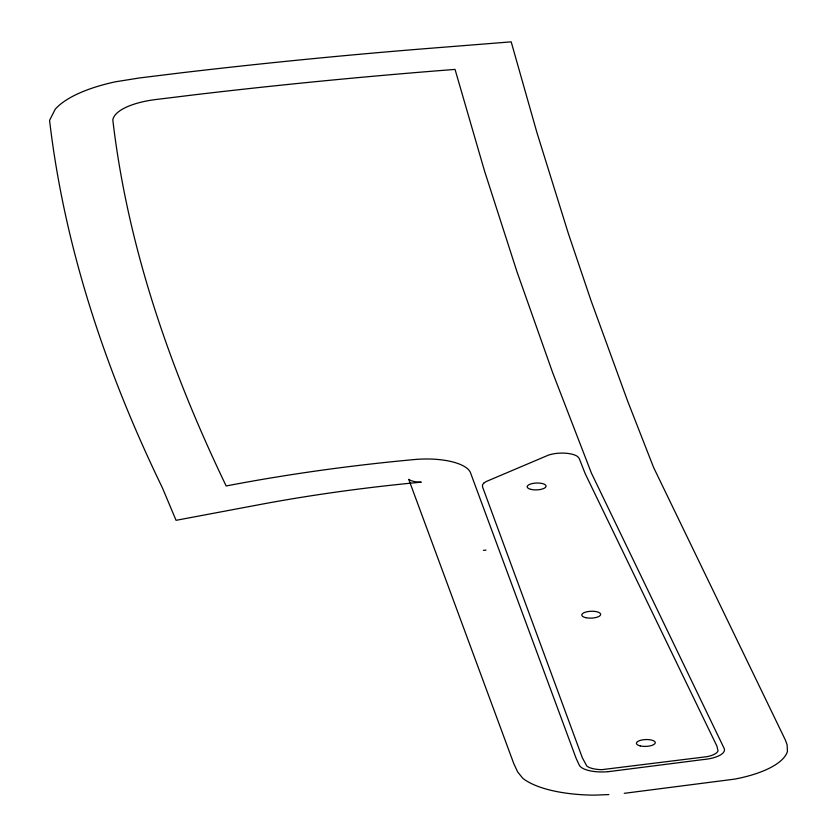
<?xml version="1.0" encoding="UTF-8"?>
<svg xmlns="http://www.w3.org/2000/svg" width="837" height="837" viewBox="0 0 837 837"><rect width="100%" height="100%" fill="white"/><g stroke="black" fill="none" stroke-linecap="round" stroke-linejoin="round"><path stroke-width="1.26" d="M608.217 771.683L702.996 759.598A25.204 9.155 -2.1 0 0 724.204 748.519L591.361 472.989L552.587 372.455L516.942 271.669L484.424 170.654L455.035 69.408A2447.074 888.904 -2.1 0 0 195.994 94.612L158.235 99.237A57.345 20.831 -2.1 0 0 112.817 119.953C127.747 247.804 170.622 370.456 226.168 485.973A780.973 283.691 -2.1 0 1 271.931 477.781L287.436 475.28A780.973 283.691 -2.1 0 1 414.943 459.503A48.525 17.629 -2.1 0 1 470.384 472.424L576.118 758.332L579.183 764.913A25.204 9.155 -2.1 0 0 607.808 771.714M624.235 793.33L734.614 779.132A88.774 32.245 -2.1 0 0 787.429 751.521L787.125 744.825L785.388 740.065L653.592 467.454L627.562 400.881L590.974 300.462L568.302 233.356L536.904 132.518L511.187 41.85L417.464 49.299A2510.09 911.796 -2.1 0 0 181.514 72.788L139.549 77.946L115.391 81.806A120.905 43.922 -2.1 0 0 55.2 109.26L49.571 120.361C64.554 248.558 106.299 372.183 162.451 487.95L176.052 520.321L265.528 503.497A719.203 261.249 -2.1 0 1 308.047 496.268A718.376 260.956 -2.1 0 1 410.266 483.211L421.199 482.164M483.441 550.338L485.994 550.118M608.865 794.585L593.998 795.15A88.774 32.245 -2.1 0 1 522.717 778.211L517.653 771.923L513.813 763.7L408.728 479.339A15.035 5.461 -2.1 0 0 420.885 482.175M483.671 483.242L482.478 485.021L482.572 486.977L582.343 757.788L586.821 766.054A18.853 6.842 -2.1 0 0 601.96 769.653L706.794 756.7A18.853 6.842 -2.1 0 0 718.01 750.841L716.88 746.039L585.136 473.543L579.235 458.498L577.771 456.688A18.853 6.842 -2.1 0 0 552.985 453.926L548.831 454.962L486.088 481.578L483.671 483.242M531.014 489.404A9.448 3.432 -2.1 0 0 546.017 486.559A9.448 3.432 -2.1 0 0 532.876 483.43A9.448 3.432 -2.1 0 0 531.014 489.404M585.597 617.633A9.448 3.432 -2.1 0 0 600.61 614.787A9.448 3.432 -2.1 0 0 587.459 611.659A9.448 3.432 -2.1 0 0 585.597 617.633M640.211 745.913A9.448 3.432 -2.1 0 0 655.214 743.068A9.448 3.432 -2.1 0 0 642.073 739.95A9.448 3.432 -2.1 0 0 640.211 745.913"/></g></svg>
